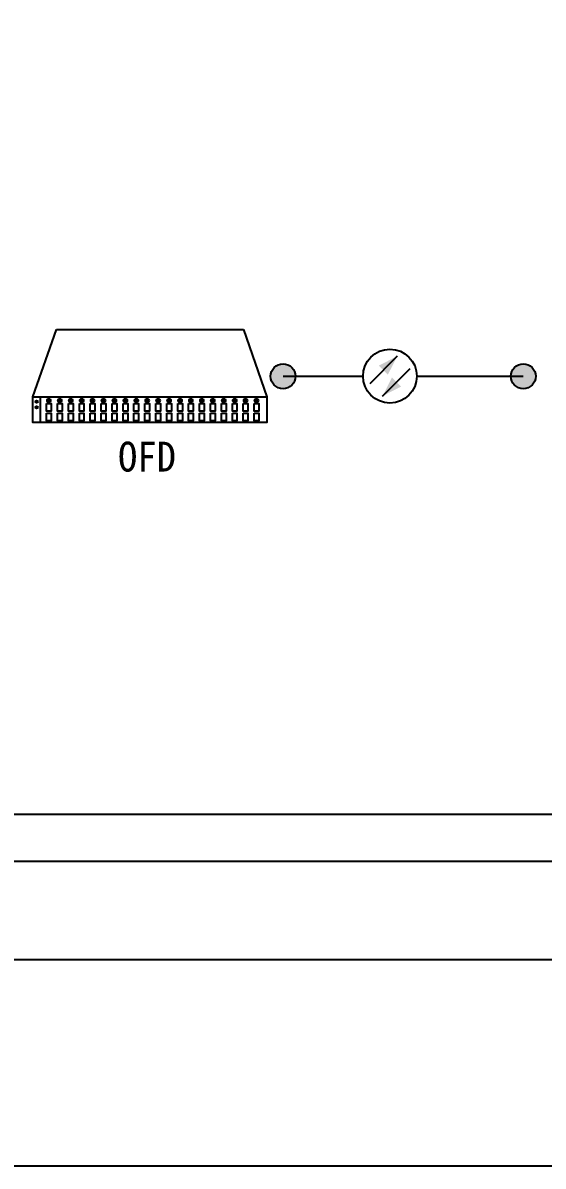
# Model space of a CAD drawing. Header units: millimetres. Extents: x 4 to 3929, y -454 to 587.
# Drawn here: x 1878.6 to 1983.1, y -454.4 to -224.9 of the extents above; entities that cross this region are included whole.
import ezdxf
from ezdxf.enums import TextEntityAlignment as Align

# ---------------------------------------------------------------- set-up
doc = ezdxf.new("R2010")
doc.units = ezdxf.units.MM
doc.header["$LTSCALE"] = 10
doc.layers.get('Defpoints').update_dxf_attribs({"color": 200})
for name, color, linetype in [('CZ-LIN1', 7, 'Continuous'), ('CZ-SYMB', 2, 'Continuous'), ('CZ-TABL-LIN1', 4, 'Continuous'), ('CZ-TEX2', 3, 'Continuous'), ('TN-CABL', 2, 'Continuous')]:
    doc.layers.add(name, color=color, linetype=linetype)
doc.styles.add('굴림체', font='GulimChe.ttf')

# ---------------------------------------------------------------- blocks, each defined once
blk = doc.blocks.new('WO')
at = {"layer": 'CZ-LIN1'}
h = blk.add_hatch(color=256, dxfattribs=at)
h.dxf.hatch_style = 1
edge = h.paths.add_edge_path()
edge.add_arc((0, 0), 2.5, 0, 360)
blk.add_circle((0, 0), 2.5, dxfattribs=at)
blk = doc.blocks.new('WW')
at = {"layer": 'CZ-SYMB'}
for points in [[(1.83, 4.94), (-5.02, -1.91)], [(-1.83, -4.94), (5.02, 1.91)]]:
    blk.add_lwpolyline(points, dxfattribs=at)
for points in [[(-2.78, 2.59), (1.83, 4.94), (-0.52, 0.33)], [(2.78, -2.59), (-1.83, -4.94), (0.52, -0.33)]]:
    blk.add_solid(points, dxfattribs=at)
at = {"layer": 'TN-CABL'}
blk.add_circle((0, 0), 6.67, dxfattribs=at)

msp = doc.modelspace()

# ---------------------------------------------------------------- linework, layer by layer
at = {"layer": 'CZ-LIN1', "flags": 128}
for points in [[(1930.86, -295.82), (1946.93, -295.82)], [(1957.74, -295.82), (1979.13, -295.82)]]:
    msp.add_lwpolyline(points, dxfattribs=at)
at = {"layer": 'CZ-SYMB'}
for points in [[(1880.61, -299.97), (1885.31, -286.39)], [(1885.31, -286.39), (1922.9, -286.39)], [(1922.9, -286.39), (1927.6, -299.97)], [(1882.07, -299.97), (1882.07, -305.13)]]:
    msp.add_lwpolyline(points, dxfattribs=at)
for points in [[(1880.61, -299.97), (1927.6, -299.97), (1927.6, -305.13), (1880.61, -305.13)], [(1883.34, -301.3), (1884.28, -301.3), (1884.28, -302.79), (1883.34, -302.79)], [(1885.54, -301.3), (1886.47, -301.3), (1886.47, -302.79), (1885.54, -302.79)], [(1887.74, -301.3), (1888.67, -301.3), (1888.67, -302.79), (1887.74, -302.79)], [(1889.93, -301.3), (1890.86, -301.3), (1890.86, -302.79), (1889.93, -302.79)], [(1892.13, -301.3), (1893.06, -301.3), (1893.06, -302.79), (1892.13, -302.79)], [(1894.32, -301.3), (1895.26, -301.3), (1895.26, -302.79), (1894.32, -302.79)], [(1896.52, -301.3), (1897.45, -301.3), (1897.45, -302.79), (1896.52, -302.79)], [(1898.71, -301.3), (1899.65, -301.3), (1899.65, -302.79), (1898.71, -302.79)], [(1900.91, -301.3), (1901.84, -301.3), (1901.84, -302.79), (1900.91, -302.79)], [(1903.11, -301.3), (1904.04, -301.3), (1904.04, -302.79), (1903.11, -302.79)], [(1905.3, -301.3), (1906.23, -301.3), (1906.23, -302.79), (1905.3, -302.79)], [(1907.5, -301.3), (1908.43, -301.3), (1908.43, -302.79), (1907.5, -302.79)], [(1909.69, -301.3), (1910.63, -301.3), (1910.63, -302.79), (1909.69, -302.79)], [(1911.89, -301.3), (1912.82, -301.3), (1912.82, -302.79), (1911.89, -302.79)], [(1914.08, -301.3), (1915.02, -301.3), (1915.02, -302.79), (1914.08, -302.79)], [(1916.28, -301.3), (1917.21, -301.3), (1917.21, -302.79), (1916.28, -302.79)], [(1918.48, -301.3), (1919.41, -301.3), (1919.41, -302.79), (1918.48, -302.79)], [(1920.67, -301.3), (1921.6, -301.3), (1921.6, -302.79), (1920.67, -302.79)], [(1922.87, -301.3), (1923.8, -301.3), (1923.8, -302.79), (1922.87, -302.79)], [(1925.06, -301.3), (1926, -301.3), (1926, -302.79), (1925.06, -302.79)], [(1883.34, -303.24), (1884.28, -303.24), (1884.28, -304.73), (1883.34, -304.73)], [(1885.54, -303.24), (1886.47, -303.24), (1886.47, -304.73), (1885.54, -304.73)], [(1887.74, -303.24), (1888.67, -303.24), (1888.67, -304.73), (1887.74, -304.73)], [(1889.93, -303.24), (1890.86, -303.24), (1890.86, -304.73), (1889.93, -304.73)], [(1892.13, -303.24), (1893.06, -303.24), (1893.06, -304.73), (1892.13, -304.73)], [(1894.32, -303.24), (1895.26, -303.24), (1895.26, -304.73), (1894.32, -304.73)], [(1896.52, -303.24), (1897.45, -303.24), (1897.45, -304.73), (1896.52, -304.73)], [(1898.71, -303.24), (1899.65, -303.24), (1899.65, -304.73), (1898.71, -304.73)], [(1900.91, -303.24), (1901.84, -303.24), (1901.84, -304.73), (1900.91, -304.73)], [(1903.11, -303.24), (1904.04, -303.24), (1904.04, -304.73), (1903.11, -304.73)], [(1905.3, -303.24), (1906.23, -303.24), (1906.23, -304.73), (1905.3, -304.73)], [(1907.5, -303.24), (1908.43, -303.24), (1908.43, -304.73), (1907.5, -304.73)], [(1909.69, -303.24), (1910.63, -303.24), (1910.63, -304.73), (1909.69, -304.73)], [(1911.89, -303.24), (1912.82, -303.24), (1912.82, -304.73), (1911.89, -304.73)], [(1914.08, -303.24), (1915.02, -303.24), (1915.02, -304.73), (1914.08, -304.73)], [(1916.28, -303.24), (1917.21, -303.24), (1917.21, -304.73), (1916.28, -304.73)], [(1918.48, -303.24), (1919.41, -303.24), (1919.41, -304.73), (1918.48, -304.73)], [(1920.67, -303.24), (1921.6, -303.24), (1921.6, -304.73), (1920.67, -304.73)], [(1922.87, -303.24), (1923.8, -303.24), (1923.8, -304.73), (1922.87, -304.73)], [(1925.06, -303.24), (1926, -303.24), (1926, -304.73), (1925.06, -304.73)]]:
    msp.add_lwpolyline(points, close=True, dxfattribs=at)
for centre, radius in [((1881.34, -300.91), 0.226), ((1883.81, -300.66), 0.377), ((1883.81, -300.66), 0.102), ((1886.01, -300.66), 0.377), ((1886.01, -300.66), 0.102), ((1888.2, -300.66), 0.377), ((1888.2, -300.66), 0.102), ((1890.4, -300.66), 0.377), ((1890.4, -300.66), 0.102), ((1892.59, -300.66), 0.377), ((1892.59, -300.66), 0.102), ((1894.79, -300.66), 0.377), ((1894.79, -300.66), 0.102), ((1896.98, -300.66), 0.377), ((1896.98, -300.66), 0.102), ((1899.18, -300.66), 0.377), ((1899.18, -300.66), 0.102), ((1901.38, -300.66), 0.377), ((1901.38, -300.66), 0.102), ((1903.57, -300.66), 0.377), ((1903.57, -300.66), 0.102), ((1905.77, -300.66), 0.377), ((1905.77, -300.66), 0.102), ((1907.96, -300.66), 0.377), ((1907.96, -300.66), 0.102), ((1910.16, -300.66), 0.377), ((1910.16, -300.66), 0.102), ((1912.35, -300.66), 0.377), ((1912.35, -300.66), 0.102), ((1914.55, -300.66), 0.377), ((1914.55, -300.66), 0.102), ((1916.75, -300.66), 0.377), ((1916.75, -300.66), 0.102), ((1918.94, -300.66), 0.377), ((1918.94, -300.66), 0.102), ((1921.14, -300.66), 0.377), ((1921.14, -300.66), 0.102), ((1923.33, -300.66), 0.377), ((1923.33, -300.66), 0.102), ((1925.53, -300.66), 0.377), ((1925.53, -300.66), 0.102), ((1881.34, -302.06), 0.226)]:
    msp.add_circle(centre, radius, dxfattribs=at)
at = {"layer": 'CZ-TABL-LIN1', "ltscale": 10}
msp.add_lwpolyline([(1552.01, -47.89), (1552.01, 476.26), (2281, 476.26, -0.414214), (2289, 468.26), (2289, -404.96, -0.414214), (2281, -412.96), (1560.01, -412.96, -0.414214), (1552.01, -404.96), (1552.01, -134.92)], format="xyb", dxfattribs=at)
at = {"layer": 'CZ-TABL-LIN1', "flags": 128}
for points in [[(1683.48, -393.26), (1683.48, 457.74), (2272.38, 457.74), (2272.38, -393.26)], [(1869.64, -383.8), (1869.64, -15.38), (2264.45, -15.38), (2264.45, -383.8)]]:
    msp.add_lwpolyline(points, close=True, dxfattribs=at)
at = {"layer": 'Defpoints'}
msp.add_lwpolyline([(761.28, 587.1), (2323.29, 587.1), (2323.29, -454.42), (761.28, -454.42)], close=True, dxfattribs=at)

# ---------------------------------------------------------------- block references
at = {"layer": 'CZ-LIN1', "xscale": 0.81, "yscale": 0.81, "zscale": 0.81}
msp.add_blockref('WW', (1952.33, -295.78), dxfattribs=at)
at = {"layer": 'CZ-TABL-LIN1'}
for p in [(1930.86, -295.82), (1979.13, -295.82)]:
    msp.add_blockref('WO', p, dxfattribs=at)

# ---------------------------------------------------------------- texts
at = {"layer": 'CZ-TEX2', "style": '굴림체'}
msp.add_text('OFD', height=6, dxfattribs=at).set_placement((1903.52, -311.95), align=Align.MIDDLE)

doc.saveas('drawing.dxf')
